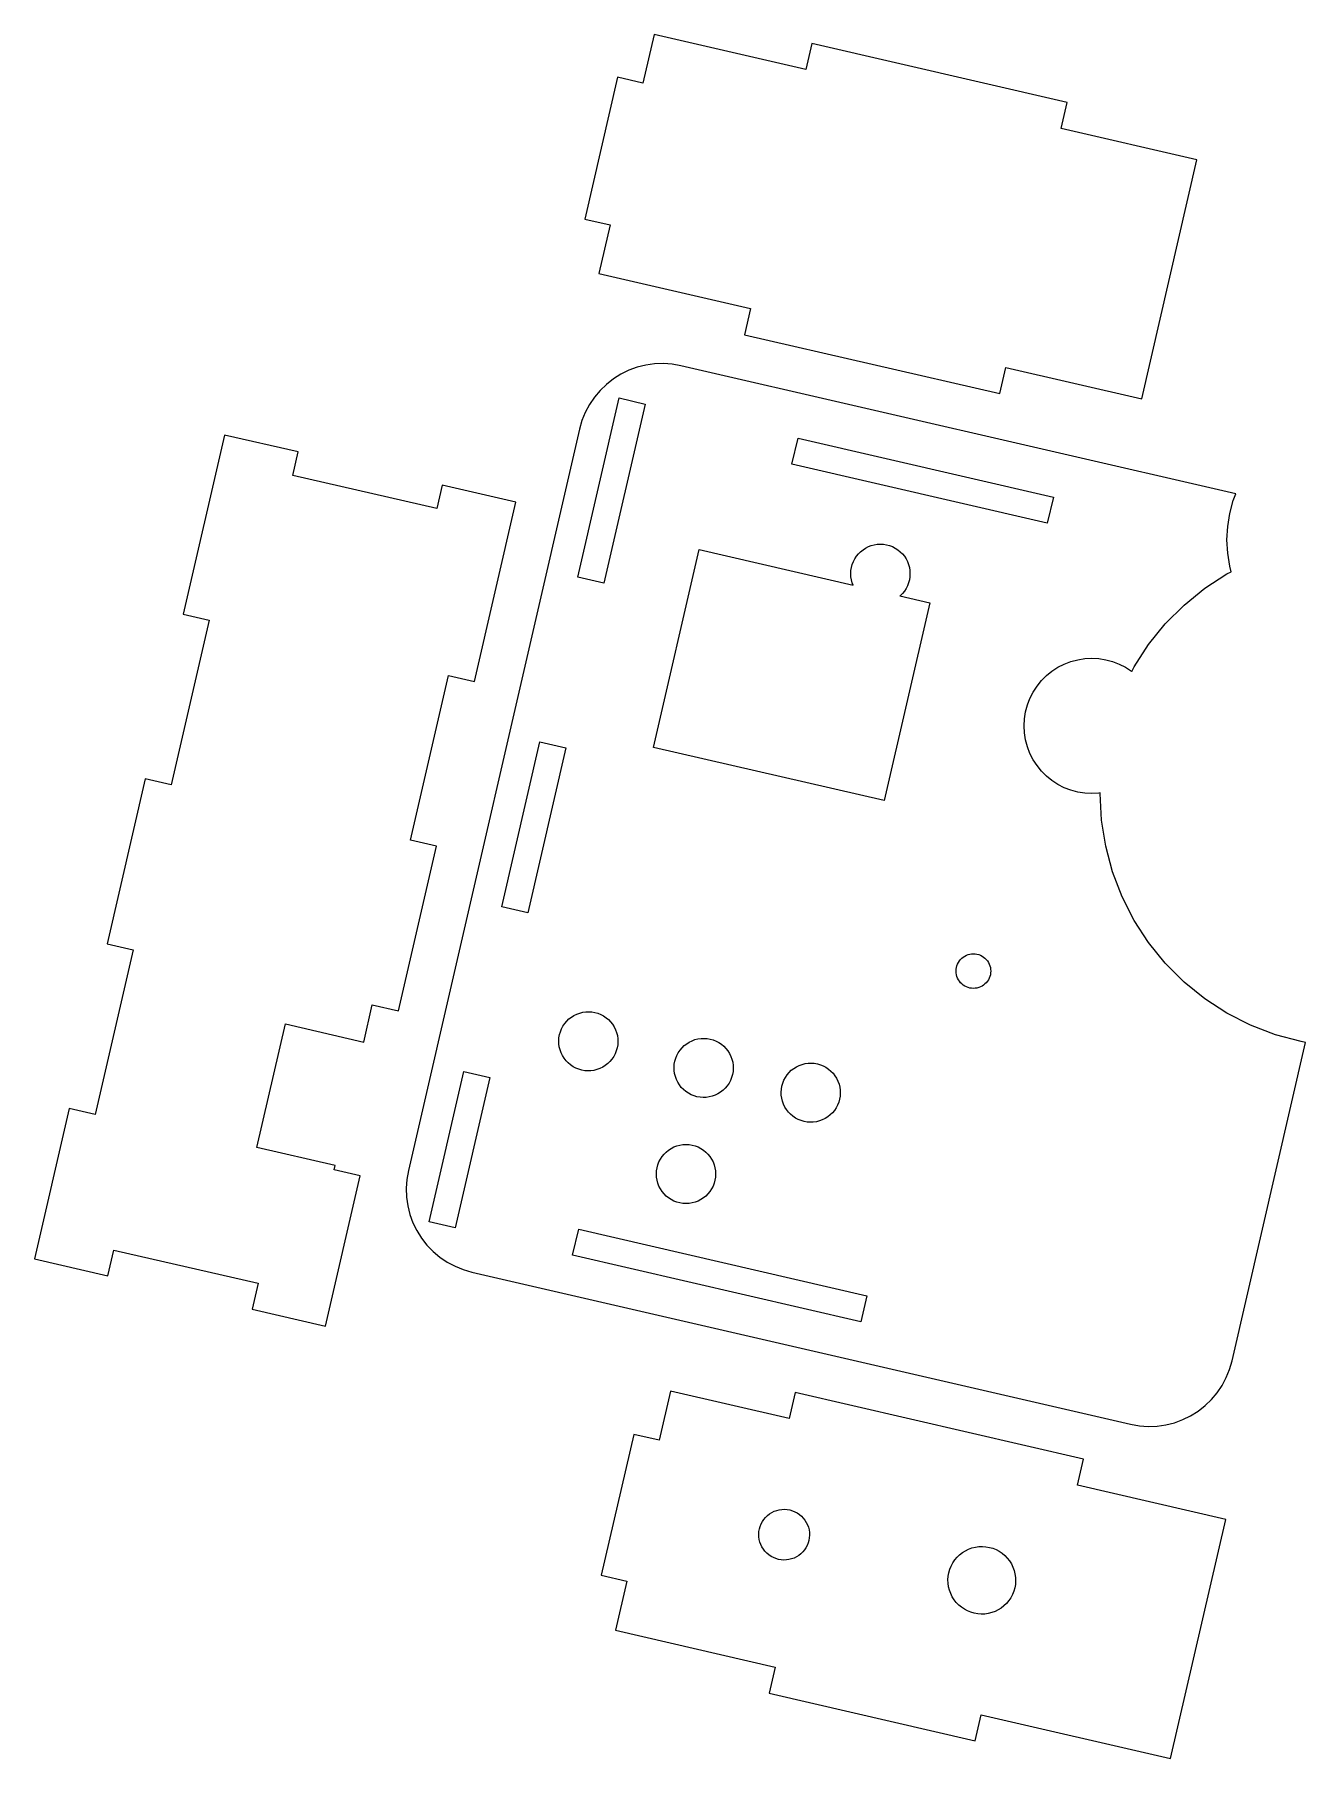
# Model space of a CAD drawing. Header units: metres. Extents: x -103 to 47, y -102 to 102.
import ezdxf

# ---------------------------------------------------------------- set-up
doc = ezdxf.new("R2010")
doc.units = ezdxf.units.M

msp = doc.modelspace()

# ---------------------------------------------------------------- linework, layer by layer
for p, q in [((-29.7787, 101.769), (-31.1087, 96.0082)), ((-11.8381, 97.6273), (-29.7787, 101.769)), ((-11.1267, 100.709), (-11.8381, 97.6273)), ((19.0787, 93.7352), (-11.1267, 100.709)), ((-34.1171, 96.7028), (-37.9863, 79.9436)), ((-31.1087, 96.0082), (-34.1171, 96.7028)), ((18.3673, 90.6538), (19.0787, 93.7352)), ((34.4444, 86.9421), (18.3673, 90.6538)), ((27.9152, 58.661), (34.4444, 86.9421)), ((-37.9863, 79.9436), (-34.9779, 79.2491)), ((-34.9779, 79.2491), (-36.3079, 73.4881)), ((-36.3079, 73.4881), (-18.3673, 69.3462)), ((-18.3673, 69.3462), (-19.0787, 66.2648)), ((-19.0787, 66.2648), (11.1267, 59.2913)), ((-33.7001, 61.5909), (-34.5878, 61.0362)), ((-32.7593, 62.0497), (-33.7001, 61.5909)), ((-31.7757, 62.4077), (-32.7593, 62.0497)), ((-30.7601, 62.661), (-31.7757, 62.4077)), ((-29.7236, 62.8066), (-30.7601, 62.661)), ((-28.6775, 62.8432), (-29.7236, 62.8066)), ((-27.6333, 62.7702), (-28.6775, 62.8432)), ((-26.6025, 62.5884), (-27.6333, 62.7702)), ((39.0406, 47.4335), (-26.6025, 62.5884)), ((11.1267, 59.2913), (11.8381, 62.3727)), ((11.8381, 62.3727), (27.9152, 58.661)), ((-36.1655, 59.6647), (-36.8383, 58.8628)), ((-35.4126, 60.3918), (-36.1655, 59.6647)), ((-34.5878, 61.0362), (-35.4126, 60.3918)), ((-38.7983, 37.5882), (-33.9056, 58.7808)), ((-37.4237, 57.9951), (-37.9151, 57.0709)), ((-36.8383, 58.8628), (-37.4237, 57.9951)), ((-30.812, 58.0665), (-35.7047, 36.874)), ((-33.9056, 58.7808), (-30.812, 58.0665)), ((-38.5957, 55.0942), (-58.8413, -32.5991)), ((-38.3072, 56.1004), (-38.5957, 55.0942)), ((-37.9151, 57.0709), (-38.3072, 56.1004)), ((-80.5807, 54.3996), (-85.4734, 33.2071)), ((-71.8845, 52.392), (-80.5807, 54.3996)), ((-13.4598, 50.9399), (-12.7456, 54.0336)), ((-12.7456, 54.0336), (17.4598, 47.0601)), ((-72.5228, 49.6272), (-71.8845, 52.392)), ((-55.4713, 45.6905), (-72.5228, 49.6272)), ((16.7456, 43.9664), (-13.4598, 50.9399)), ((-54.833, 48.4553), (-55.4713, 45.6905)), ((-46.1368, 46.4476), (-54.833, 48.4553)), ((17.4598, 47.0601), (16.7456, 43.9664)), ((38.7341, 46.6353), (39.0406, 47.4335)), ((-51.0295, 25.2551), (-46.1368, 46.4476)), ((38.0822, 43.5679), (38.3278, 45.1187)), ((38.3278, 45.1187), (38.7341, 46.6353)), ((38, 42), (38.0822, 43.5679)), ((-29.8406, 17.4569), (-24.4418, 40.8418)), ((-24.4418, 40.8418), (-6.21985, 36.6349)), ((-5.34195, 40.601), (-5.05724, 40.8316)), ((-5.05724, 40.8316), (-4.74998, 41.0311)), ((-4.74998, 41.0311), (-4.42357, 41.1974)), ((-4.42357, 41.1974), (-4.08156, 41.3287)), ((-4.08156, 41.3287), (-3.72768, 41.4235)), ((-3.72768, 41.4235), (-3.36584, 41.4808)), ((-3.36584, 41.4808), (-2.99998, 41.5)), ((-2.99998, 41.5), (-2.63414, 41.4808)), ((-2.63414, 41.4808), (-2.27231, 41.4235)), ((-2.27231, 41.4235), (-1.91843, 41.3287)), ((-1.91843, 41.3287), (-1.57642, 41.1974)), ((-1.57642, 41.1974), (-1.24998, 41.0311)), ((-1.24998, 41.0311), (-0.94275, 40.8316)), ((-0.94275, 40.8316), (-0.65804, 40.601)), ((38.0822, 40.4321), (38, 42)), ((-6.42351, 38.7277), (-6.32869, 39.0816)), ((-6.32869, 39.0816), (-6.1974, 39.4236)), ((-6.1974, 39.4236), (-6.03108, 39.75)), ((-6.03108, 39.75), (-5.83156, 40.0572)), ((-5.83156, 40.0572), (-5.601, 40.3419)), ((-5.601, 40.3419), (-5.34195, 40.601)), ((-0.65804, 40.601), (-0.39899, 40.3419)), ((-0.39899, 40.3419), (-0.16843, 40.0572)), ((-0.16843, 40.0572), (0.03108, 39.75)), ((0.03108, 39.75), (0.1974, 39.4236)), ((0.1974, 39.4236), (0.32869, 39.0816)), ((0.32869, 39.0816), (0.42351, 38.7277)), ((38.3278, 38.8813), (38.0822, 40.4321)), ((38.5007, 38.2359), (38.3278, 38.8813)), ((-35.7047, 36.874), (-38.7983, 37.5882)), ((-6.5, 38), (-6.48082, 38.3658)), ((-6.48082, 37.6341), (-6.5, 38)), ((-6.48082, 38.3658), (-6.42351, 38.7277)), ((-6.42351, 37.2723), (-6.48082, 37.6341)), ((-6.32869, 36.9184), (-6.42351, 37.2723)), ((-6.21985, 36.6349), (-6.32869, 36.9184)), ((0.32869, 36.9184), (0.1974, 36.5764)), ((0.42351, 37.2723), (0.32869, 36.9184)), ((0.42351, 38.7277), (0.48082, 38.3658)), ((0.48082, 37.6341), (0.42351, 37.2723)), ((0.48082, 38.3658), (0.5, 38)), ((0.5, 38), (0.48082, 37.6341)), ((35.3664, 36.2705), (38, 37.9808)), ((38, 37.9808), (38.5007, 38.2359)), ((-0.65804, 35.399), (-0.7043, 35.3615)), ((-0.7043, 35.3615), (2.84059, 34.5431)), ((-0.39899, 35.658), (-0.65804, 35.399)), ((-0.16843, 35.9427), (-0.39899, 35.658)), ((0.03108, 36.25), (-0.16843, 35.9427)), ((0.1974, 36.5764), (0.03108, 36.25)), ((32.9261, 34.2943), (35.3664, 36.2705)), ((-85.4734, 33.2071), (-82.392, 32.4957)), ((2.84059, 34.5431), (-2.55823, 11.1582)), ((30.7056, 32.0739), (32.9261, 34.2943)), ((-82.392, 32.4957), (-86.891, 13.0083)), ((28.7295, 29.6335), (30.7056, 32.0739)), ((27.0192, 27), (28.7295, 29.6335)), ((17.2977, 26.4721), (18, 26.9282)), ((18, 26.9282), (18.7461, 27.3083)), ((18.7461, 27.3083), (19.5279, 27.6084)), ((19.5279, 27.6084), (20.3367, 27.8252)), ((20.3367, 27.8252), (21.1638, 27.9562)), ((21.1638, 27.9562), (22, 28)), ((22, 28), (22.8362, 27.9562)), ((22.8362, 27.9562), (23.6633, 27.8252)), ((23.6633, 27.8252), (24.4721, 27.6084)), ((24.4721, 27.6084), (25.2539, 27.3083)), ((25.2539, 27.3083), (26, 26.9282)), ((26, 26.9282), (26.7023, 26.4721)), ((26.7363, 26.4446), (27.0192, 27)), ((-58.6099, 6.4791), (-54.1109, 25.9665)), ((-54.1109, 25.9665), (-51.0295, 25.2551)), ((15.0718, 24), (15.5279, 24.7023)), ((15.5279, 24.7023), (16.0548, 25.353)), ((16.0548, 25.353), (16.6469, 25.9451)), ((16.6469, 25.9451), (17.2977, 26.4721)), ((26.7023, 26.4721), (26.7363, 26.4446)), ((14.1748, 21.6633), (14.3915, 22.4721)), ((14.3915, 22.4721), (14.6916, 23.2539)), ((14.6916, 23.2539), (15.0718, 24)), ((14, 20), (14.0438, 20.8362)), ((14.0438, 20.8362), (14.1748, 21.6633)), ((14.0438, 19.1638), (14, 20)), ((14.1748, 18.3367), (14.0438, 19.1638)), ((-47.7963, -1.38658), (-43.2973, 18.1008)), ((-40.2037, 17.3866), (-44.7027, -2.1008)), ((-43.2973, 18.1008), (-40.2037, 17.3866)), ((-2.55823, 11.1582), (-29.8406, 17.4569)), ((14.3915, 17.5279), (14.1748, 18.3367)), ((14.6916, 16.7461), (14.3915, 17.5279)), ((15.0718, 16), (14.6916, 16.7461)), ((15.5279, 15.2977), (15.0718, 16)), ((16.0548, 14.6469), (15.5279, 15.2977)), ((16.6469, 14.0548), (16.0548, 14.6469)), ((-89.9725, 13.7197), (-94.4715, -5.76768)), ((-86.891, 13.0083), (-89.9725, 13.7197)), ((17.2977, 13.5279), (16.6469, 14.0548)), ((18, 13.0718), (17.2977, 13.5279)), ((18.7461, 12.6916), (18, 13.0718)), ((19.5279, 12.3915), (18.7461, 12.6916)), ((20.3367, 12.1748), (19.5279, 12.3915)), ((21.1638, 12.0438), (20.3367, 12.1748)), ((22, 12), (21.1638, 12.0438)), ((22.8362, 12.0438), (22, 12)), ((23.0037, 12.0703), (22.8362, 12.0438)), ((23, 12), (23.0037, 12.0703)), ((23.1643, 8.86414), (23, 12)), ((23.6556, 5.76263), (23.1643, 8.86414)), ((-55.5285, 5.76768), (-58.6099, 6.4791)), ((-60.0275, -13.7197), (-55.5285, 5.76768)), ((24.4683, 2.72948), (23.6556, 5.76263)), ((25.5936, -0.20209), (24.4683, 2.72948)), ((-44.7027, -2.1008), (-47.7963, -1.38658)), ((27.0192, -2.99998), (25.5936, -0.20209)), ((28.7295, -5.63354), (27.0192, -2.99998)), ((-94.4715, -5.76768), (-91.39, -6.4791)), ((30.7056, -8.07391), (28.7295, -5.63354)), ((-91.39, -6.4791), (-95.8891, -25.9665)), ((6.12723, -8.16618), (6.22464, -7.97499)), ((6.22464, -7.97499), (6.34151, -7.79503)), ((6.34151, -7.79503), (6.47655, -7.62828)), ((6.47655, -7.62828), (6.62828, -7.47655)), ((6.62828, -7.47655), (6.79503, -7.34151)), ((6.79503, -7.34151), (6.97499, -7.22464)), ((6.97499, -7.22464), (7.16618, -7.12723)), ((7.16618, -7.12723), (7.3665, -7.05032)), ((7.3665, -7.05032), (7.57378, -6.9948)), ((7.57378, -6.9948), (7.78571, -6.96123)), ((7.78571, -6.96123), (8, -6.95)), ((8, -6.95), (8.21428, -6.96123)), ((8.21428, -6.96123), (8.42621, -6.9948)), ((8.42621, -6.9948), (8.63348, -7.05032)), ((8.63348, -7.05032), (8.8338, -7.12723)), ((8.8338, -7.12723), (9.02499, -7.22464)), ((9.02499, -7.22464), (9.20496, -7.34151)), ((9.20496, -7.34151), (9.3717, -7.47655)), ((9.3717, -7.47655), (9.52344, -7.62828)), ((9.52344, -7.62828), (9.65848, -7.79503)), ((9.65848, -7.79503), (9.77534, -7.97499)), ((9.77534, -7.97499), (9.87276, -8.16618)), ((32.9261, -10.2943), (30.7056, -8.07391)), ((5.95, -8.99998), (5.96123, -8.78571)), ((5.96123, -9.21428), (5.95, -8.99998)), ((5.96123, -8.78571), (5.9948, -8.57378)), ((5.9948, -9.42621), (5.96123, -9.21428)), ((5.9948, -8.57378), (6.05032, -8.3665)), ((6.05032, -9.63348), (5.9948, -9.42621)), ((6.05032, -8.3665), (6.12723, -8.16618)), ((6.12723, -9.8338), (6.05032, -9.63348)), ((6.22464, -10.025), (6.12723, -9.8338)), ((6.34151, -10.205), (6.22464, -10.025)), ((9.77534, -10.025), (9.65848, -10.205)), ((9.87276, -9.8338), (9.77534, -10.025)), ((9.87276, -8.16618), (9.94966, -8.3665)), ((9.94966, -9.63348), (9.87276, -9.8338)), ((9.94966, -8.3665), (10.0052, -8.57378)), ((10.0052, -9.42621), (9.94966, -9.63348)), ((10.0052, -8.57378), (10.0388, -8.78571)), ((10.0388, -9.21428), (10.0052, -9.42621)), ((10.0388, -8.78571), (10.05, -9)), ((10.05, -9), (10.0388, -9.21428)), ((6.47655, -10.3717), (6.34151, -10.205)), ((6.62828, -10.5234), (6.47655, -10.3717)), ((6.79503, -10.6585), (6.62828, -10.5234)), ((6.97499, -10.7753), (6.79503, -10.6585)), ((7.16618, -10.8728), (6.97499, -10.7753)), ((7.3665, -10.9497), (7.16618, -10.8728)), ((7.57378, -11.0052), (7.3665, -10.9497)), ((7.78571, -11.0388), (7.57378, -11.0052)), ((8, -11.05), (7.78571, -11.0388)), ((8.21428, -11.0388), (8, -11.05)), ((8.42621, -11.0052), (8.21428, -11.0388)), ((8.63348, -10.9497), (8.42621, -11.0052)), ((8.8338, -10.8728), (8.63348, -10.9497)), ((9.02499, -10.7753), (8.8338, -10.8728)), ((9.20496, -10.6585), (9.02499, -10.7753)), ((9.3717, -10.5234), (9.20496, -10.6585)), ((9.52344, -10.3717), (9.3717, -10.5234)), ((9.65848, -10.205), (9.52344, -10.3717)), ((35.3664, -12.2705), (32.9261, -10.2943)), ((-64.1212, -17.393), (-63.109, -13.0083)), ((-63.109, -13.0083), (-60.0275, -13.7197)), ((-39.561, -14.4371), (-39.2503, -14.243)), ((-39.2503, -14.243), (-38.9211, -14.0824)), ((-38.9211, -14.0824), (-38.5768, -13.9571)), ((-38.5768, -13.9571), (-38.2213, -13.8685)), ((-38.2213, -13.8685), (-37.8585, -13.8175)), ((-37.8585, -13.8175), (-37.4924, -13.8047)), ((-37.4924, -13.8047), (-37.1269, -13.8302)), ((-37.1269, -13.8302), (-36.7662, -13.8939)), ((-36.7662, -13.8939), (-36.414, -13.9948)), ((-36.414, -13.9948), (-36.0743, -14.1321)), ((-36.0743, -14.1321), (-35.7509, -14.3041)), ((38, -13.9808), (35.3664, -12.2705)), ((40.7979, -15.4064), (38, -13.9808)), ((-76.7642, -29.8687), (-73.3899, -15.2531)), ((-73.3899, -15.2531), (-64.1212, -17.393)), ((-40.9638, -16.5168), (-40.8628, -16.1647)), ((-40.8628, -16.1647), (-40.7256, -15.825)), ((-40.7256, -15.825), (-40.5536, -15.5015)), ((-40.5536, -15.5015), (-40.3487, -15.1978)), ((-40.3487, -15.1978), (-40.1132, -14.9172)), ((-40.1132, -14.9172), (-39.8497, -14.6627)), ((-39.8497, -14.6627), (-39.561, -14.4371)), ((-35.7509, -14.3041), (-35.4471, -14.5089)), ((-35.4471, -14.5089), (-35.1665, -14.7444)), ((-35.1665, -14.7444), (-34.912, -15.0079)), ((-34.912, -15.0079), (-34.6864, -15.2966)), ((-34.6864, -15.2966), (-34.4923, -15.6073)), ((-34.4923, -15.6073), (-34.3317, -15.9366)), ((-34.3317, -15.9366), (-34.2064, -16.2809)), ((-34.2064, -16.2809), (-34.1178, -16.6363)), ((43.7295, -16.5317), (40.7979, -15.4064)), ((-41.0529, -17.2431), (-41.0274, -16.8776)), ((-41.0402, -17.6092), (-41.0529, -17.2431)), ((-40.9892, -17.972), (-41.0402, -17.6092)), ((-41.0274, -16.8776), (-40.9638, -16.5168)), ((-40.9006, -18.3275), (-40.9892, -17.972)), ((-40.7753, -18.6717), (-40.9006, -18.3275)), ((-34.1432, -18.0915), (-34.2442, -18.4436)), ((-34.0796, -17.7307), (-34.1432, -18.0915)), ((-34.1178, -16.6363), (-34.0668, -16.9991)), ((-34.054, -17.3652), (-34.0796, -17.7307)), ((-34.0668, -16.9991), (-34.054, -17.3652)), ((-26.9124, -18.6508), (-26.7075, -18.3471)), ((-26.7075, -18.3471), (-26.472, -18.0665)), ((-26.472, -18.0665), (-26.2085, -17.812)), ((-26.2085, -17.812), (-25.9198, -17.5864)), ((-25.9198, -17.5864), (-25.6091, -17.3923)), ((-25.6091, -17.3923), (-25.2799, -17.2317)), ((-25.2799, -17.2317), (-24.9356, -17.1064)), ((-24.9356, -17.1064), (-24.5801, -17.0178)), ((-24.5801, -17.0178), (-24.2173, -16.9668)), ((-24.2173, -16.9668), (-23.8512, -16.954)), ((-23.8512, -16.954), (-23.4858, -16.9796)), ((-23.4858, -16.9796), (-23.125, -17.0432)), ((-23.125, -17.0432), (-22.7728, -17.1442)), ((-22.7728, -17.1442), (-22.4331, -17.2814)), ((-22.4331, -17.2814), (-22.1097, -17.4534)), ((-22.1097, -17.4534), (-21.806, -17.6582)), ((-21.806, -17.6582), (-21.5253, -17.8937)), ((-21.5253, -17.8937), (-21.2708, -18.1573)), ((-21.2708, -18.1573), (-21.0453, -18.446)), ((38.5957, -55.0942), (47.2916, -17.4282)), ((46.7626, -17.3444), (43.7295, -16.5317)), ((47.2916, -17.4282), (46.7626, -17.3444)), ((-40.6147, -19.001), (-40.7753, -18.6717)), ((-40.4205, -19.3117), (-40.6147, -19.001)), ((-40.195, -19.6004), (-40.4205, -19.3117)), ((-39.9405, -19.8639), (-40.195, -19.6004)), ((-39.6598, -20.0994), (-39.9405, -19.8639)), ((-39.3561, -20.3042), (-39.6598, -20.0994)), ((-39.0327, -20.4762), (-39.3561, -20.3042)), ((-35.8567, -20.3653), (-36.1859, -20.5259)), ((-35.546, -20.1712), (-35.8567, -20.3653)), ((-35.2573, -19.9456), (-35.546, -20.1712)), ((-34.9937, -19.6911), (-35.2573, -19.9456)), ((-34.7583, -19.4105), (-34.9937, -19.6911)), ((-34.5534, -19.1068), (-34.7583, -19.4105)), ((-34.3814, -18.7833), (-34.5534, -19.1068)), ((-34.2442, -18.4436), (-34.3814, -18.7833)), ((-27.4118, -20.3924), (-27.3862, -20.0269)), ((-27.3862, -20.0269), (-27.3226, -19.6661)), ((-27.3226, -19.6661), (-27.2216, -19.314)), ((-27.2216, -19.314), (-27.0844, -18.9743)), ((-27.0844, -18.9743), (-26.9124, -18.6508)), ((-21.0453, -18.446), (-20.8511, -18.7566)), ((-20.8511, -18.7566), (-20.6905, -19.0859)), ((-20.6905, -19.0859), (-20.5652, -19.4302)), ((-20.5652, -19.4302), (-20.4766, -19.7856)), ((-20.4766, -19.7856), (-20.4256, -20.1484)), ((-20.4256, -20.1484), (-20.4128, -20.5146)), ((-13.253, -20.5108), (-12.9423, -20.3167)), ((-12.9423, -20.3167), (-12.6131, -20.1561)), ((-12.6131, -20.1561), (-12.2688, -20.0308)), ((-12.2688, -20.0308), (-11.9133, -19.9421)), ((-11.9133, -19.9421), (-11.5505, -19.8912)), ((-11.5505, -19.8912), (-11.1844, -19.8784)), ((-11.1844, -19.8784), (-10.819, -19.9039)), ((-10.819, -19.9039), (-10.4582, -19.9675)), ((-10.4582, -19.9675), (-10.106, -20.0685)), ((-10.106, -20.0685), (-9.76633, -20.2058)), ((-9.76633, -20.2058), (-9.44286, -20.3777)), ((-9.44286, -20.3777), (-9.13914, -20.5826)), ((-56.4007, -38.6562), (-52.2953, -20.874)), ((-49.2017, -21.5882), (-53.3071, -39.3705)), ((-52.2953, -20.874), (-49.2017, -21.5882)), ((-38.693, -20.6135), (-39.0327, -20.4762)), ((-38.3408, -20.7144), (-38.693, -20.6135)), ((-37.98, -20.7781), (-38.3408, -20.7144)), ((-37.6146, -20.8036), (-37.98, -20.7781)), ((-37.2484, -20.7908), (-37.6146, -20.8036)), ((-36.8857, -20.7399), (-37.2484, -20.7908)), ((-36.5302, -20.6512), (-36.8857, -20.7399)), ((-36.1859, -20.5259), (-36.5302, -20.6512)), ((-27.399, -20.7585), (-27.4118, -20.3924)), ((-27.348, -21.1213), (-27.399, -20.7585)), ((-27.2594, -21.4768), (-27.348, -21.1213)), ((-27.1341, -21.821), (-27.2594, -21.4768)), ((-26.9735, -22.1503), (-27.1341, -21.821)), ((-26.7793, -22.461), (-26.9735, -22.1503)), ((-20.9122, -22.2561), (-21.1171, -22.5598)), ((-20.7402, -21.9326), (-20.9122, -22.2561)), ((-20.603, -21.593), (-20.7402, -21.9326)), ((-20.502, -21.2408), (-20.603, -21.593)), ((-20.4384, -20.88), (-20.502, -21.2408)), ((-20.4128, -20.5146), (-20.4384, -20.88)), ((-14.6558, -22.5905), (-14.5548, -22.2383)), ((-14.5548, -22.2383), (-14.4176, -21.8987)), ((-14.4176, -21.8987), (-14.2456, -21.5752)), ((-14.2456, -21.5752), (-14.0407, -21.2715)), ((-14.0407, -21.2715), (-13.8052, -20.9908)), ((-13.8052, -20.9908), (-13.5417, -20.7364)), ((-13.5417, -20.7364), (-13.253, -20.5108)), ((-9.13914, -20.5826), (-8.85851, -20.8181)), ((-8.85851, -20.8181), (-8.604, -21.0816)), ((-8.604, -21.0816), (-8.37846, -21.3703)), ((-8.37846, -21.3703), (-8.18433, -21.681)), ((-8.18433, -21.681), (-8.02373, -22.0103)), ((-8.02373, -22.0103), (-7.89842, -22.3545)), ((-7.89842, -22.3545), (-7.8098, -22.71)), ((-26.5538, -22.7497), (-26.7793, -22.461)), ((-26.2993, -23.0132), (-26.5538, -22.7497)), ((-26.0187, -23.2487), (-26.2993, -23.0132)), ((-25.7149, -23.4536), (-26.0187, -23.2487)), ((-25.3915, -23.6255), (-25.7149, -23.4536)), ((-25.0518, -23.7628), (-25.3915, -23.6255)), ((-24.6996, -23.8638), (-25.0518, -23.7628)), ((-24.3389, -23.9274), (-24.6996, -23.8638)), ((-23.9734, -23.9529), (-24.3389, -23.9274)), ((-23.6073, -23.9402), (-23.9734, -23.9529)), ((-23.2445, -23.8892), (-23.6073, -23.9402)), ((-22.889, -23.8005), (-23.2445, -23.8892)), ((-22.5447, -23.6752), (-22.889, -23.8005)), ((-22.2155, -23.5146), (-22.5447, -23.6752)), ((-21.9048, -23.3205), (-22.2155, -23.5146)), ((-21.6161, -23.095), (-21.9048, -23.3205)), ((-21.3526, -22.8405), (-21.6161, -23.095)), ((-21.1171, -22.5598), (-21.3526, -22.8405)), ((-14.745, -23.3168), (-14.7194, -22.9513)), ((-14.7322, -23.6829), (-14.745, -23.3168)), ((-14.6812, -24.0457), (-14.7322, -23.6829)), ((-14.7194, -22.9513), (-14.6558, -22.5905)), ((-14.5926, -24.4011), (-14.6812, -24.0457)), ((-14.4673, -24.7454), (-14.5926, -24.4011)), ((-7.83521, -24.1652), (-7.93617, -24.5173)), ((-7.77158, -23.8044), (-7.83521, -24.1652)), ((-7.8098, -22.71), (-7.75882, -23.0728)), ((-7.74603, -23.4389), (-7.77158, -23.8044)), ((-7.75882, -23.0728), (-7.74603, -23.4389)), ((-98.9705, -25.2551), (-103.076, -43.0373)), ((-95.8891, -25.9665), (-98.9705, -25.2551)), ((-14.3067, -25.0747), (-14.4673, -24.7454)), ((-14.1125, -25.3854), (-14.3067, -25.0747)), ((-13.887, -25.674), (-14.1125, -25.3854)), ((-13.6325, -25.9376), (-13.887, -25.674)), ((-13.3519, -26.1731), (-13.6325, -25.9376)), ((-13.0481, -26.3779), (-13.3519, -26.1731)), ((-12.7247, -26.5499), (-13.0481, -26.3779)), ((-9.54866, -26.439), (-9.87793, -26.5996)), ((-9.23798, -26.2449), (-9.54866, -26.439)), ((-8.94928, -26.0193), (-9.23798, -26.2449)), ((-8.68576, -25.7648), (-8.94928, -26.0193)), ((-8.45027, -25.4842), (-8.68576, -25.7648)), ((-8.24541, -25.1805), (-8.45027, -25.4842)), ((-8.07341, -24.857), (-8.24541, -25.1805)), ((-7.93617, -24.5173), (-8.07341, -24.857)), ((-12.385, -26.6871), (-12.7247, -26.5499)), ((-12.0328, -26.7881), (-12.385, -26.6871)), ((-11.672, -26.8517), (-12.0328, -26.7881)), ((-11.3066, -26.8773), (-11.672, -26.8517)), ((-10.9404, -26.8645), (-11.3066, -26.8773)), ((-10.5777, -26.8135), (-10.9404, -26.8645)), ((-10.2222, -26.7249), (-10.5777, -26.8135)), ((-9.87793, -26.5996), (-10.2222, -26.7249)), ((-67.4955, -32.0085), (-76.7642, -29.8687)), ((-28.601, -30.658), (-28.3419, -30.399)), ((-28.3419, -30.399), (-28.0572, -30.1684)), ((-28.0572, -30.1684), (-27.75, -29.9689)), ((-27.75, -29.9689), (-27.4236, -29.8026)), ((-27.4236, -29.8026), (-27.0816, -29.6713)), ((-27.0816, -29.6713), (-26.7277, -29.5765)), ((-26.7277, -29.5765), (-26.3658, -29.5192)), ((-26.3658, -29.5192), (-26, -29.5)), ((-26, -29.5), (-25.6341, -29.5192)), ((-25.6341, -29.5192), (-25.2723, -29.5765)), ((-25.2723, -29.5765), (-24.9184, -29.6713)), ((-24.9184, -29.6713), (-24.5764, -29.8026)), ((-24.5764, -29.8026), (-24.25, -29.9689)), ((-24.25, -29.9689), (-23.9427, -30.1684)), ((-23.9427, -30.1684), (-23.658, -30.399)), ((-23.658, -30.399), (-23.399, -30.658)), ((-67.608, -32.4957), (-67.4955, -32.0085)), ((-64.5266, -33.2071), (-67.608, -32.4957)), ((-58.8413, -32.5991), (-59.0231, -33.6299)), ((-29.4808, -32.6341), (-29.4235, -32.2723)), ((-29.4235, -32.2723), (-29.3287, -31.9184)), ((-29.3287, -31.9184), (-29.1974, -31.5764)), ((-29.1974, -31.5764), (-29.0311, -31.25)), ((-29.0311, -31.25), (-28.8316, -30.9427)), ((-28.8316, -30.9427), (-28.601, -30.658)), ((-23.399, -30.658), (-23.1684, -30.9427)), ((-23.1684, -30.9427), (-22.9689, -31.25)), ((-22.9689, -31.25), (-22.8026, -31.5764)), ((-22.8026, -31.5764), (-22.6713, -31.9184)), ((-22.6713, -31.9184), (-22.5765, -32.2723)), ((-22.5765, -32.2723), (-22.5192, -32.6341)), ((-68.6319, -50.9893), (-64.5266, -33.2071)), ((-59.0231, -33.6299), (-59.0961, -34.6741)), ((-29.5, -33), (-29.4808, -32.6341)), ((-29.4808, -33.3658), (-29.5, -33)), ((-29.4235, -33.7277), (-29.4808, -33.3658)), ((-29.3287, -34.0816), (-29.4235, -33.7277)), ((-29.1974, -34.4236), (-29.3287, -34.0816)), ((-29.0311, -34.75), (-29.1974, -34.4236)), ((-22.8026, -34.4236), (-22.9689, -34.75)), ((-22.6713, -34.0816), (-22.8026, -34.4236)), ((-22.5765, -33.7277), (-22.6713, -34.0816)), ((-22.5192, -33.3658), (-22.5765, -33.7277)), ((-22.5192, -32.6341), (-22.5, -33)), ((-22.5, -33), (-22.5192, -33.3658)), ((-59.0961, -34.6741), (-59.0595, -35.7202)), ((-59.0595, -35.7202), (-58.9139, -36.7567)), ((-28.8316, -35.0572), (-29.0311, -34.75)), ((-28.601, -35.3419), (-28.8316, -35.0572)), ((-28.3419, -35.601), (-28.601, -35.3419)), ((-28.0572, -35.8316), (-28.3419, -35.601)), ((-27.75, -36.0311), (-28.0572, -35.8316)), ((-27.4236, -36.1974), (-27.75, -36.0311)), ((-27.0816, -36.3287), (-27.4236, -36.1974)), ((-26.7277, -36.4235), (-27.0816, -36.3287)), ((-26.3658, -36.4808), (-26.7277, -36.4235)), ((-26, -36.5), (-26.3658, -36.4808)), ((-25.6341, -36.4808), (-26, -36.5)), ((-25.2723, -36.4235), (-25.6341, -36.4808)), ((-24.9184, -36.3287), (-25.2723, -36.4235)), ((-24.5764, -36.1974), (-24.9184, -36.3287)), ((-24.25, -36.0311), (-24.5764, -36.1974)), ((-23.9427, -35.8316), (-24.25, -36.0311)), ((-23.658, -35.601), (-23.9427, -35.8316)), ((-23.399, -35.3419), (-23.658, -35.601)), ((-23.1684, -35.0572), (-23.399, -35.3419)), ((-22.9689, -34.75), (-23.1684, -35.0572)), ((-58.9139, -36.7567), (-58.6606, -37.7723)), ((-58.6606, -37.7723), (-58.3026, -38.7559)), ((-53.3071, -39.3705), (-56.4007, -38.6562)), ((-58.3026, -38.7559), (-57.8438, -39.6967)), ((-57.8438, -39.6967), (-57.2891, -40.5844)), ((-57.2891, -40.5844), (-56.6447, -41.4092)), ((-39.4086, -42.6102), (-38.6944, -39.5165)), ((-38.6944, -39.5165), (-4.5914, -47.3898)), ((-94.3796, -45.045), (-93.6738, -41.9879)), ((-93.6738, -41.9879), (-76.6224, -45.9246)), ((-56.6447, -41.4092), (-55.9176, -42.1621)), ((-55.9176, -42.1621), (-55.1157, -42.835)), ((-5.30563, -50.4834), (-39.4086, -42.6102)), ((-103.076, -43.0373), (-94.3796, -45.045)), ((-55.1157, -42.835), (-54.248, -43.4203)), ((-54.248, -43.4203), (-53.3238, -43.9117)), ((-53.3238, -43.9117), (-52.3533, -44.3038)), ((-52.3533, -44.3038), (-51.3471, -44.5923)), ((-51.3471, -44.5923), (26.6025, -62.5884)), ((-76.6224, -45.9246), (-77.3281, -48.9817)), ((-4.5914, -47.3898), (-5.30563, -50.4834)), ((-77.3281, -48.9817), (-68.6319, -50.9893)), ((37.4237, -57.9951), (37.9151, -57.0709)), ((37.9151, -57.0709), (38.3072, -56.1004)), ((38.3072, -56.1004), (38.5957, -55.0942)), ((-27.83, -58.6807), (-29.1712, -64.4904)), ((-13.7869, -61.9228), (-27.83, -58.6807)), ((-13.0755, -58.8414), (-13.7869, -61.9228)), ((21.0275, -66.7147), (-13.0755, -58.8414)), ((36.1655, -59.6647), (36.8383, -58.8628)), ((36.8383, -58.8628), (37.4237, -57.9951)), ((33.7001, -61.5909), (34.5878, -61.0362)), ((34.5878, -61.0362), (35.4126, -60.3918)), ((35.4126, -60.3918), (36.1655, -59.6647)), ((26.6025, -62.5884), (27.6333, -62.7702)), ((27.6333, -62.7702), (28.6775, -62.8432)), ((28.6775, -62.8432), (29.7236, -62.8066)), ((29.7236, -62.8066), (30.7601, -62.661)), ((30.7601, -62.661), (31.7757, -62.4077)), ((31.7757, -62.4077), (32.7593, -62.0497)), ((32.7593, -62.0497), (33.7001, -61.5909)), ((-32.1796, -63.7959), (-36.0263, -80.4576)), ((-29.1712, -64.4904), (-32.1796, -63.7959)), ((20.3161, -69.7961), (21.0275, -66.7147)), ((37.8547, -73.8452), (20.3161, -69.7961)), ((-16.5846, -73.6054), (-16.3588, -73.3872)), ((-16.3588, -73.3872), (-16.1113, -73.1939)), ((-16.1113, -73.1939), (-15.845, -73.0275)), ((-15.845, -73.0275), (-15.5628, -72.8898)), ((-15.5628, -72.8898), (-15.2677, -72.7825)), ((-15.2677, -72.7825), (-14.963, -72.7065)), ((-14.963, -72.7065), (-14.6521, -72.6628)), ((-14.6521, -72.6628), (-14.3382, -72.6518)), ((-14.3382, -72.6518), (-14.025, -72.6737)), ((-14.025, -72.6737), (-13.7157, -72.7282)), ((-13.7157, -72.7282), (-13.4139, -72.8148)), ((-13.4139, -72.8148), (-13.1227, -72.9324)), ((-13.1227, -72.9324), (-12.8455, -73.0799)), ((-12.8455, -73.0799), (-12.5851, -73.2555)), ((-12.5851, -73.2555), (-12.3446, -73.4573)), ((-17.3901, -75.599), (-17.3682, -75.2858)), ((-17.3682, -75.2858), (-17.3137, -74.9765)), ((-17.3137, -74.9765), (-17.2271, -74.6747)), ((-17.2271, -74.6747), (-17.1095, -74.3835)), ((-17.1095, -74.3835), (-16.9621, -74.1062)), ((-16.9621, -74.1062), (-16.7865, -73.8459)), ((-16.7865, -73.8459), (-16.5846, -73.6054)), ((-12.3446, -73.4573), (-12.1264, -73.6832)), ((-12.1264, -73.6832), (-11.9331, -73.9306)), ((-11.9331, -73.9306), (-11.7667, -74.1969)), ((-11.7667, -74.1969), (-11.6291, -74.4792)), ((-11.6291, -74.4792), (-11.5217, -74.7742)), ((-11.5217, -74.7742), (-11.4457, -75.0789)), ((-11.4457, -75.0789), (-11.402, -75.3899)), ((-11.402, -75.3899), (-11.391, -75.7037)), ((31.3255, -102.126), (37.8547, -73.8452)), ((-17.3792, -75.9128), (-17.3901, -75.599)), ((-17.3355, -76.2238), (-17.3792, -75.9128)), ((-17.2595, -76.5285), (-17.3355, -76.2238)), ((-17.1521, -76.8235), (-17.2595, -76.5285)), ((-17.0145, -77.1058), (-17.1521, -76.8235)), ((-16.848, -77.3721), (-17.0145, -77.1058)), ((-16.6547, -77.6195), (-16.848, -77.3721)), ((-11.9947, -77.4568), (-12.1965, -77.6973)), ((-11.8191, -77.1965), (-11.9947, -77.4568)), ((-11.6717, -76.9192), (-11.8191, -77.1965)), ((-11.554, -76.6281), (-11.6717, -76.9192)), ((-11.4675, -76.3262), (-11.554, -76.6281)), ((-11.4129, -76.017), (-11.4675, -76.3262)), ((-11.391, -75.7037), (-11.4129, -76.017)), ((7.05502, -77.5517), (7.43134, -77.3682)), ((7.43134, -77.3682), (7.82478, -77.225)), ((7.82478, -77.225), (8.23103, -77.1237)), ((8.23103, -77.1237), (8.64565, -77.0654)), ((8.64565, -77.0654), (9.06407, -77.0508)), ((9.06407, -77.0508), (9.48174, -77.08)), ((9.48174, -77.08), (9.89407, -77.1527)), ((9.89407, -77.1527), (10.2965, -77.2681)), ((10.2965, -77.2681), (10.6847, -77.425)), ((10.6847, -77.425), (11.0544, -77.6215)), ((-16.4366, -77.8454), (-16.6547, -77.6195)), ((-16.196, -78.0473), (-16.4366, -77.8454)), ((-15.9357, -78.2229), (-16.196, -78.0473)), ((-15.6584, -78.3703), (-15.9357, -78.2229)), ((-15.3673, -78.4879), (-15.6584, -78.3703)), ((-15.0654, -78.5745), (-15.3673, -78.4879)), ((-14.7562, -78.629), (-15.0654, -78.5745)), ((-14.4429, -78.6509), (-14.7562, -78.629)), ((-14.1291, -78.6399), (-14.4429, -78.6509)), ((-13.8182, -78.5962), (-14.1291, -78.6399)), ((-13.5135, -78.5203), (-13.8182, -78.5962)), ((-13.2184, -78.4129), (-13.5135, -78.5203)), ((-12.9362, -78.2752), (-13.2184, -78.4129)), ((-12.6698, -78.1088), (-12.9362, -78.2752)), ((-12.4224, -77.9155), (-12.6698, -78.1088)), ((-12.1965, -77.6973), (-12.4224, -77.9155)), ((5.2122, -79.7479), (5.36903, -79.3597)), ((5.36903, -79.3597), (5.5656, -78.99)), ((5.5656, -78.99), (5.79973, -78.6429)), ((5.79973, -78.6429), (6.06885, -78.3222)), ((6.06885, -78.3222), (6.37004, -78.0313)), ((6.37004, -78.0313), (6.69997, -77.7736)), ((6.69997, -77.7736), (7.05502, -77.5517)), ((11.0544, -77.6215), (11.4015, -77.8557)), ((11.4015, -77.8557), (11.7223, -78.1248)), ((11.7223, -78.1248), (12.0131, -78.426)), ((12.0131, -78.426), (12.2709, -78.7559)), ((12.2709, -78.7559), (12.4927, -79.1109)), ((12.4927, -79.1109), (12.6763, -79.4873)), ((12.6763, -79.4873), (12.8195, -79.8807)), ((-36.0263, -80.4576), (-33.0179, -81.1521)), ((-33.0179, -81.1521), (-34.3592, -86.9618)), ((4.99487, -80.9804), (5.02409, -80.5627)), ((5.00949, -81.3988), (4.99487, -80.9804)), ((5.06776, -81.8134), (5.00949, -81.3988)), ((5.02409, -80.5627), (5.09679, -80.1504)), ((5.09679, -80.1504), (5.2122, -79.7479)), ((12.8195, -79.8807), (12.9208, -80.287)), ((12.9644, -81.5377), (12.8918, -81.95)), ((12.9208, -80.287), (12.979, -80.7016)), ((12.9937, -81.12), (12.9644, -81.5377)), ((12.979, -80.7016), (12.9937, -81.12)), ((5.16905, -82.2197), (5.06776, -81.8134)), ((5.31226, -82.6131), (5.16905, -82.2197)), ((5.4958, -82.9894), (5.31226, -82.6131)), ((5.71767, -83.3445), (5.4958, -82.9894)), ((5.97543, -83.6744), (5.71767, -83.3445)), ((12.1888, -83.4574), (11.9197, -83.7782)), ((12.4229, -83.1103), (12.1888, -83.4574)), ((12.6195, -82.7407), (12.4229, -83.1103)), ((12.7763, -82.3525), (12.6195, -82.7407)), ((12.8918, -81.95), (12.7763, -82.3525)), ((6.26627, -83.9756), (5.97543, -83.6744)), ((6.58701, -84.2447), (6.26627, -83.9756)), ((6.93413, -84.4788), (6.58701, -84.2447)), ((7.3038, -84.6754), (6.93413, -84.4788)), ((7.692, -84.8322), (7.3038, -84.6754)), ((8.09447, -84.9477), (7.692, -84.8322)), ((8.50679, -85.0204), (8.09447, -84.9477)), ((8.92445, -85.0496), (8.50679, -85.0204)), ((9.34288, -85.0349), (8.92445, -85.0496)), ((9.75751, -84.9767), (9.34288, -85.0349)), ((10.1638, -84.8754), (9.75751, -84.9767)), ((10.5572, -84.7322), (10.1638, -84.8754)), ((10.9335, -84.5486), (10.5572, -84.7322)), ((11.2886, -84.3268), (10.9335, -84.5486)), ((11.6185, -84.069), (11.2886, -84.3268)), ((11.9197, -83.7782), (11.6185, -84.069)), ((-34.3592, -86.9618), (-15.4442, -91.3286)), ((-15.4442, -91.3286), (-16.1556, -94.4101)), ((-16.1556, -94.4101), (8.20361, -100.034)), ((8.20361, -100.034), (8.91502, -96.9524)), ((8.91502, -96.9524), (31.3255, -102.126))]:
    msp.add_line(p, q)

doc.saveas('drawing.dxf')
